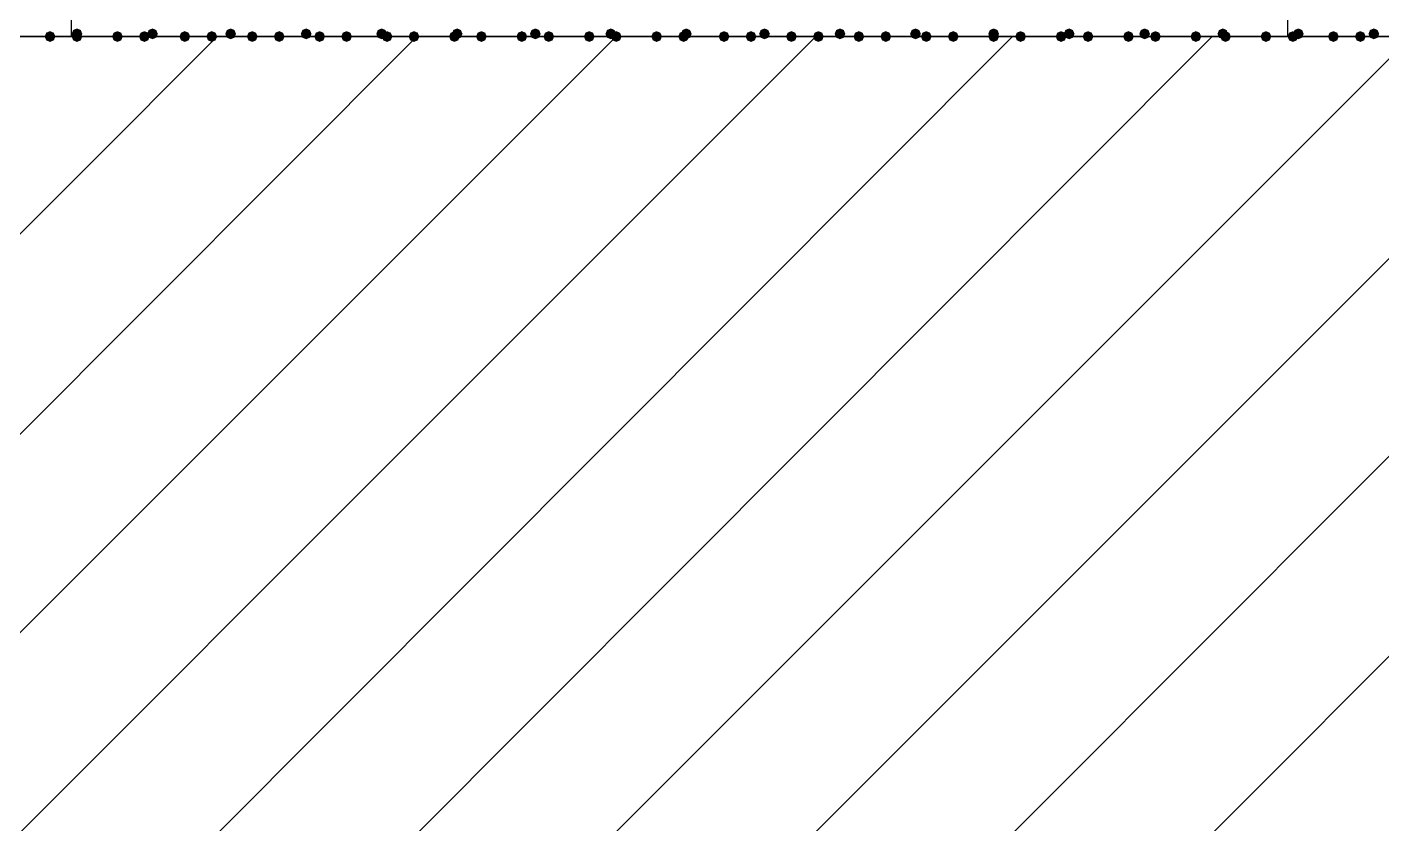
# Model space of a CAD drawing. Header units: millimetres. Extents: x 0 to 420, y 0 to 297.
# Drawn here: x 280.01 to 301.29, y 151.47 to 163.98 of the extents above; entities that cross this region are included whole.
import ezdxf

# ---------------------------------------------------------------- set-up
doc = ezdxf.new("R2010")
doc.units = ezdxf.units.MM
doc.layers.get('0').update_dxf_attribs({"linetype": 'CONTINUOUS'})

msp = doc.modelspace()

# ---------------------------------------------------------------- hatches: boundary and pattern name
at = {"true_color": 0x000007}
for points in [[(280.458333, 163.83), (280.433463, 163.770204), (280.373667, 163.745333), (280.313871, 163.770204), (280.289, 163.83), (280.313871, 163.889796), (280.373667, 163.914667), (280.433462, 163.889796)], [(299.974, 163.83), (299.949129, 163.770204), (299.889333, 163.745333), (299.829538, 163.770204), (299.804667, 163.83), (299.829537, 163.889796), (299.889333, 163.914667), (299.949129, 163.889796)], [(300.058667, 163.872333), (300.033796, 163.812537), (299.974, 163.787667), (299.914204, 163.812537), (299.889333, 163.872333), (299.914204, 163.932129), (299.974, 163.957), (300.033796, 163.932129)], [(300.609, 163.83), (300.584129, 163.770204), (300.524333, 163.745333), (300.464538, 163.770204), (300.439667, 163.83), (300.464537, 163.889796), (300.524333, 163.914667), (300.584129, 163.889796)], [(301.032333, 163.83), (301.007462, 163.770204), (300.947667, 163.745333), (300.887871, 163.770204), (300.863, 163.83), (300.887871, 163.889796), (300.947667, 163.914667), (301.007462, 163.889796)], [(301.244, 163.872333), (301.219129, 163.812537), (301.159333, 163.787667), (301.099538, 163.812537), (301.074667, 163.872333), (301.099537, 163.932129), (301.159333, 163.957), (301.219129, 163.932129)]]:
    msp.add_hatch(color=0, dxfattribs=at).paths.add_polyline_path(points, flags=0)
at = {"true_color": 0x000008}
for points in [[(280.881667, 163.872333), (280.856796, 163.812537), (280.797, 163.787667), (280.737204, 163.812537), (280.712333, 163.872333), (280.737204, 163.932129), (280.797, 163.957), (280.856796, 163.932129)], [(280.881667, 163.83), (280.856796, 163.770204), (280.797, 163.745333), (280.737204, 163.770204), (280.712333, 163.83), (280.737204, 163.889796), (280.797, 163.914667), (280.856796, 163.889796)], [(281.516667, 163.83), (281.491796, 163.770204), (281.432, 163.745333), (281.372204, 163.770204), (281.347333, 163.83), (281.372204, 163.889796), (281.432, 163.914667), (281.491796, 163.889796)], [(281.94, 163.83), (281.915129, 163.770204), (281.855333, 163.745333), (281.795538, 163.770204), (281.770667, 163.83), (281.795537, 163.889796), (281.855333, 163.914667), (281.915129, 163.889796)], [(282.067, 163.872333), (282.042129, 163.812537), (281.982333, 163.787667), (281.922538, 163.812537), (281.897667, 163.872333), (281.922537, 163.932129), (281.982333, 163.957), (282.042129, 163.932129)], [(282.575, 163.83), (282.550129, 163.770204), (282.490333, 163.745333), (282.430538, 163.770204), (282.405667, 163.83), (282.430537, 163.889796), (282.490333, 163.914667), (282.550129, 163.889796)], [(282.998333, 163.83), (282.973462, 163.770204), (282.913667, 163.745333), (282.853871, 163.770204), (282.829, 163.83), (282.853871, 163.889796), (282.913667, 163.914667), (282.973462, 163.889796)], [(283.294667, 163.872333), (283.269796, 163.812537), (283.21, 163.787667), (283.150204, 163.812537), (283.125333, 163.872333), (283.150204, 163.932129), (283.21, 163.957), (283.269796, 163.932129)], [(283.633333, 163.83), (283.608462, 163.770204), (283.548667, 163.745333), (283.488871, 163.770204), (283.464, 163.83), (283.488871, 163.889796), (283.548667, 163.914667), (283.608462, 163.889796)], [(284.056667, 163.83), (284.031796, 163.770204), (283.972, 163.745333), (283.912204, 163.770204), (283.887333, 163.83), (283.912204, 163.889796), (283.972, 163.914667), (284.031796, 163.889796)], [(284.48, 163.872333), (284.455129, 163.812537), (284.395333, 163.787667), (284.335537, 163.812537), (284.310667, 163.872333), (284.335537, 163.932129), (284.395333, 163.957), (284.455129, 163.932129)], [(284.691667, 163.83), (284.666796, 163.770204), (284.607, 163.745333), (284.547204, 163.770204), (284.522333, 163.83), (284.547204, 163.889796), (284.607, 163.914667), (284.666796, 163.889796)], [(285.115, 163.83), (285.090129, 163.770204), (285.030333, 163.745333), (284.970537, 163.770204), (284.945667, 163.83), (284.970537, 163.889796), (285.030333, 163.914667), (285.090129, 163.889796)], [(285.665333, 163.872333), (285.640463, 163.812537), (285.580667, 163.787667), (285.520871, 163.812537), (285.496, 163.872333), (285.520871, 163.932129), (285.580667, 163.957), (285.640462, 163.932129)], [(285.75, 163.83), (285.725129, 163.770204), (285.665333, 163.745333), (285.605537, 163.770204), (285.580667, 163.83), (285.605537, 163.889796), (285.665333, 163.914667), (285.725129, 163.889796)], [(286.173333, 163.83), (286.148462, 163.770204), (286.088667, 163.745333), (286.028871, 163.770204), (286.004, 163.83), (286.028871, 163.889796), (286.088667, 163.914667), (286.148462, 163.889796)], [(286.808333, 163.83), (286.783462, 163.770204), (286.723667, 163.745333), (286.663871, 163.770204), (286.639, 163.83), (286.663871, 163.889796), (286.723667, 163.914667), (286.783462, 163.889796)], [(286.850667, 163.872333), (286.825796, 163.812537), (286.766, 163.787667), (286.706204, 163.812537), (286.681333, 163.872333), (286.706204, 163.932129), (286.766, 163.957), (286.825796, 163.932129)], [(287.231667, 163.83), (287.206796, 163.770204), (287.147, 163.745333), (287.087204, 163.770204), (287.062333, 163.83), (287.087204, 163.889796), (287.147, 163.914667), (287.206796, 163.889796)], [(287.866667, 163.83), (287.841796, 163.770204), (287.782, 163.745333), (287.722204, 163.770204), (287.697333, 163.83), (287.722204, 163.889796), (287.782, 163.914667), (287.841796, 163.889796)], [(288.078333, 163.872333), (288.053463, 163.812537), (287.993667, 163.787667), (287.933871, 163.812537), (287.909, 163.872333), (287.933871, 163.932129), (287.993667, 163.957), (288.053462, 163.932129)], [(288.29, 163.83), (288.265129, 163.770204), (288.205333, 163.745333), (288.145538, 163.770204), (288.120667, 163.83), (288.145537, 163.889796), (288.205333, 163.914667), (288.265129, 163.889796)], [(288.925, 163.83), (288.900129, 163.770204), (288.840333, 163.745333), (288.780538, 163.770204), (288.755667, 163.83), (288.780537, 163.889796), (288.840333, 163.914667), (288.900129, 163.889796)], [(289.263667, 163.872333), (289.238796, 163.812537), (289.179, 163.787667), (289.119204, 163.812537), (289.094333, 163.872333), (289.119204, 163.932129), (289.179, 163.957), (289.238796, 163.932129)], [(289.348333, 163.83), (289.323463, 163.770204), (289.263667, 163.745333), (289.203871, 163.770204), (289.179, 163.83), (289.203871, 163.889796), (289.263667, 163.914667), (289.323462, 163.889796)], [(289.983333, 163.83), (289.958463, 163.770204), (289.898667, 163.745333), (289.838871, 163.770204), (289.814, 163.83), (289.838871, 163.889796), (289.898667, 163.914667), (289.958462, 163.889796)], [(290.406667, 163.83), (290.381796, 163.770204), (290.322, 163.745333), (290.262204, 163.770204), (290.237333, 163.83), (290.262204, 163.889796), (290.322, 163.914667), (290.381796, 163.889796)], [(290.449, 163.872333), (290.424129, 163.812537), (290.364333, 163.787667), (290.304537, 163.812537), (290.279667, 163.872333), (290.304537, 163.932129), (290.364333, 163.957), (290.424129, 163.932129)], [(291.041667, 163.83), (291.016796, 163.770204), (290.957, 163.745333), (290.897204, 163.770204), (290.872333, 163.83), (290.897204, 163.889796), (290.957, 163.914667), (291.016796, 163.889796)], [(291.465, 163.83), (291.440129, 163.770204), (291.380333, 163.745333), (291.320538, 163.770204), (291.295667, 163.83), (291.320537, 163.889796), (291.380333, 163.914667), (291.440129, 163.889796)], [(291.676667, 163.872333), (291.651796, 163.812537), (291.592, 163.787667), (291.532204, 163.812537), (291.507333, 163.872333), (291.532204, 163.932129), (291.592, 163.957), (291.651796, 163.932129)], [(292.1, 163.83), (292.075129, 163.770204), (292.015333, 163.745333), (291.955537, 163.770204), (291.930667, 163.83), (291.955537, 163.889796), (292.015333, 163.914667), (292.075129, 163.889796)], [(292.523333, 163.83), (292.498462, 163.770204), (292.438667, 163.745333), (292.378871, 163.770204), (292.354, 163.83), (292.378871, 163.889796), (292.438667, 163.914667), (292.498462, 163.889796)], [(292.862, 163.872333), (292.837129, 163.812537), (292.777333, 163.787667), (292.717538, 163.812537), (292.692667, 163.872333), (292.717537, 163.932129), (292.777333, 163.957), (292.837129, 163.932129)], [(293.158333, 163.83), (293.133462, 163.770204), (293.073667, 163.745333), (293.013871, 163.770204), (292.989, 163.83), (293.013871, 163.889796), (293.073667, 163.914667), (293.133462, 163.889796)], [(293.581667, 163.83), (293.556796, 163.770204), (293.497, 163.745333), (293.437204, 163.770204), (293.412333, 163.83), (293.437204, 163.889796), (293.497, 163.914667), (293.556796, 163.889796)], [(294.047333, 163.872333), (294.022462, 163.812537), (293.962667, 163.787667), (293.902871, 163.812537), (293.878, 163.872333), (293.902871, 163.932129), (293.962667, 163.957), (294.022462, 163.932129)], [(294.216667, 163.83), (294.191796, 163.770204), (294.132, 163.745333), (294.072204, 163.770204), (294.047333, 163.83), (294.072204, 163.889796), (294.132, 163.914667), (294.191796, 163.889796)], [(294.64, 163.83), (294.615129, 163.770204), (294.555333, 163.745333), (294.495538, 163.770204), (294.470667, 163.83), (294.495537, 163.889796), (294.555333, 163.914667), (294.615129, 163.889796)], [(295.275, 163.872333), (295.250129, 163.812537), (295.190333, 163.787667), (295.130538, 163.812537), (295.105667, 163.872333), (295.130537, 163.932129), (295.190333, 163.957), (295.250129, 163.932129)], [(295.275, 163.83), (295.250129, 163.770204), (295.190333, 163.745333), (295.130538, 163.770204), (295.105667, 163.83), (295.130537, 163.889796), (295.190333, 163.914667), (295.250129, 163.889796)], [(295.698333, 163.83), (295.673463, 163.770204), (295.613667, 163.745333), (295.553871, 163.770204), (295.529, 163.83), (295.553871, 163.889796), (295.613667, 163.914667), (295.673462, 163.889796)], [(296.333333, 163.83), (296.308463, 163.770204), (296.248667, 163.745333), (296.188871, 163.770204), (296.164, 163.83), (296.188871, 163.889796), (296.248667, 163.914667), (296.308462, 163.889796)], [(296.460333, 163.872333), (296.435462, 163.812537), (296.375667, 163.787667), (296.315871, 163.812537), (296.291, 163.872333), (296.315871, 163.932129), (296.375667, 163.957), (296.435462, 163.932129)], [(296.756667, 163.83), (296.731796, 163.770204), (296.672, 163.745333), (296.612204, 163.770204), (296.587333, 163.83), (296.612204, 163.889796), (296.672, 163.914667), (296.731796, 163.889796)], [(297.391667, 163.83), (297.366796, 163.770204), (297.307, 163.745333), (297.247204, 163.770204), (297.222333, 163.83), (297.247204, 163.889796), (297.307, 163.914667), (297.366796, 163.889796)], [(297.645667, 163.872333), (297.620796, 163.812537), (297.561, 163.787667), (297.501204, 163.812537), (297.476333, 163.872333), (297.501204, 163.932129), (297.561, 163.957), (297.620796, 163.932129)], [(297.815, 163.83), (297.790129, 163.770204), (297.730333, 163.745333), (297.670538, 163.770204), (297.645667, 163.83), (297.670537, 163.889796), (297.730333, 163.914667), (297.790129, 163.889796)], [(298.45, 163.83), (298.425129, 163.770204), (298.365333, 163.745333), (298.305538, 163.770204), (298.280667, 163.83), (298.305537, 163.889796), (298.365333, 163.914667), (298.425129, 163.889796)], [(298.873333, 163.872333), (298.848462, 163.812537), (298.788667, 163.787667), (298.728871, 163.812537), (298.704, 163.872333), (298.728871, 163.932129), (298.788667, 163.957), (298.848462, 163.932129)], [(298.915667, 163.83), (298.890796, 163.770204), (298.831, 163.745333), (298.771204, 163.770204), (298.746333, 163.83), (298.771204, 163.889796), (298.831, 163.914667), (298.890796, 163.889796)], [(299.550667, 163.83), (299.525796, 163.770204), (299.466, 163.745333), (299.406204, 163.770204), (299.381333, 163.83), (299.406204, 163.889796), (299.466, 163.914667), (299.525796, 163.889796)]]:
    msp.add_hatch(color=0, dxfattribs=at).paths.add_polyline_path(points, flags=0)

# ---------------------------------------------------------------- linework, layer by layer
at = {"color": 0, "true_color": 0x000007}
for points in [[(278.595667, 165.946667), (278.595667, 163.83), (280.712333, 163.83), (280.712333, 165.946667)], [(299.804667, 165.946667), (299.804667, 163.83), (301.921333, 163.83), (301.921333, 165.946667)]]:
    msp.add_lwpolyline(points, close=True, dxfattribs=at)
at = {"color": 0, "true_color": 0x0000fd}
msp.add_lwpolyline([(215.053333, 144.737667), (377.486333, 144.737667), (377.486333, 163.83), (33.528, 163.83), (33.528, 144.737667), (195.961, 144.737667), (195.961, 123.571), (215.053333, 123.571)], close=True, dxfattribs=at)
at = {"color": 0, "true_color": 0x000003}
for points in [[(263.948334, 144.737666), (282.998334, 163.829999)], [(267.081001, 144.737666), (286.131001, 163.829999)], [(270.171334, 144.737666), (289.263667, 163.829999)], [(273.304001, 144.737666), (292.396334, 163.829999)], [(276.436667, 144.737666), (295.486667, 163.829999)], [(279.569334, 144.737666), (298.619334, 163.829999)], [(282.659667, 144.737666), (301.752, 163.829999)], [(285.792334, 144.737666), (304.884667, 163.829999)], [(288.925001, 144.737666), (307.975, 163.829999)], [(292.057667, 144.737666), (311.107667, 163.829999)]]:
    msp.add_lwpolyline(points, dxfattribs=at)
at = {"color": 0, "true_color": 0x000007}
msp.add_lwpolyline([(280.712333, 163.83), (299.804667, 163.83)], dxfattribs=at)

doc.saveas('drawing.dxf')
